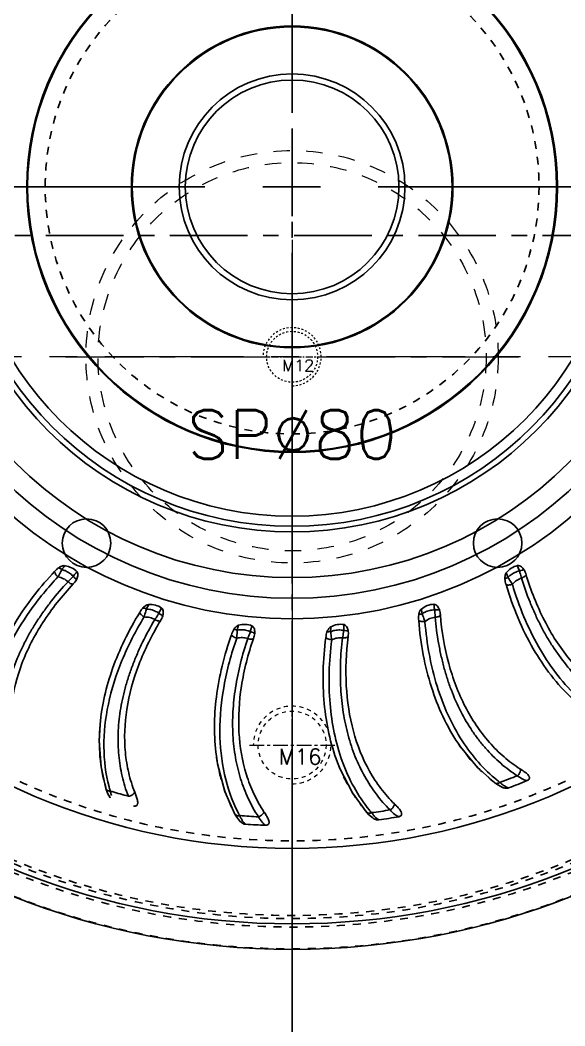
# Model space of a CAD drawing. Header units: millimetres. Extents: x 723 to 11228, y -2384 to 1578.
# Drawn here: x 1157.7 to 1270, y -904.6 to -697.4 of the extents above; entities that cross this region are included whole.
import ezdxf
from ezdxf.enums import TextEntityAlignment as Align

# ---------------------------------------------------------------- set-up
doc = ezdxf.new("R2010")
doc.units = ezdxf.units.MM
doc.header["$LTSCALE"] = 16.335
doc.linetypes.add('CENTER', pattern=[0.6, 0.375, -0.075, 0.075, -0.075])
doc.linetypes.add('HIDDEN', pattern=[0.2, 0.1, -0.1])
doc.layers.get('0').update_dxf_attribs({"linetype": 'CONTINUOUS'})
doc.layers.add('DEFAULT_2', color=8, linetype='HIDDEN')
for name, color, linetype, lineweight in [('moldbase', 7, 'CONTINUOUS', 20), ('screw', 33, 'CONTINUOUS', 13), ('sp', 193, 'CONTINUOUS', 9)]:
    doc.layers.add(name, color=color, linetype=linetype, lineweight=lineweight)
doc.styles.add('TXT', font='txt.shx', dxfattribs={"bigfont": 'gbcbig.shx'})

# ---------------------------------------------------------------- blocks, each defined once
blk = doc.blocks.new('screw_m12_g')
at = {"layer": 'screw', "color": 1, "linetype": 'CENTER', "ltscale": 0.24}
for p, q in [((0, -6.6), (0, 6.6)), ((-6.6, 0), (6.6, 0))]:
    blk.add_line(p, q, dxfattribs=at)
at = {"layer": 'screw', "color": 33, "linetype": 'HIDDEN', "ltscale": 0.24}
blk.add_circle((0, 0), 5.25, dxfattribs=at)
at = {"layer": 'screw', "color": 92, "linetype": 'HIDDEN', "ltscale": 0.24}
blk.add_arc((0, 0), 6, 270, 180, dxfattribs=at)
at = {"layer": 'screw', "color": 6, "style": 'TXT'}
blk.add_text('M12', height=2.4, dxfattribs=at).set_placement((-2.04, -3))
blk = doc.blocks.new('sp_80_th', base_point=(1213.77, -1041.74))
at = {"layer": 'sp', "color": 1, "linetype": 'CENTER', "ltscale": 2.643404}
for p, q in [((1213.77, -1088.49), (1213.77, -994.99)), ((1167.02, -1041.74), (1260.52, -1041.74))]:
    blk.add_line(p, q, dxfattribs=at)
at = {"layer": 'sp', "color": 193, "linetype": 'HIDDEN', "ltscale": 2.073258}
for radius in [42.5, 40]:
    blk.add_circle((1213.77, -1041.74), radius, dxfattribs=at)
at = {"layer": 'sp', "color": 6, "style": 'TXT'}
blk.add_text('SP%%c80', height=10, dxfattribs=at).set_placement((1213.77, -1057.74), align=Align.MIDDLE)
blk = doc.blocks.new('screw_m16_g')
at = {"layer": 'screw', "color": 1, "linetype": 'CENTER', "ltscale": 0.497582}
for p, q in [((0, -8.8), (0, 8.8)), ((-8.8, 0), (8.8, 0))]:
    blk.add_line(p, q, dxfattribs=at)
at = {"layer": 'screw', "color": 33, "linetype": 'HIDDEN', "ltscale": 0.497582}
blk.add_circle((0, 0), 7, dxfattribs=at)
at = {"layer": 'screw', "color": 92, "linetype": 'HIDDEN', "ltscale": 0.497582}
blk.add_arc((0, 0), 8, 270, 180, dxfattribs=at)
at = {"layer": 'screw', "color": 6, "style": 'TXT'}
blk.add_text('M16', height=3.2, dxfattribs=at).set_placement((-2.72, -4))

msp = doc.modelspace()

# ---------------------------------------------------------------- linework, layer by layer
at = {"color": 1, "linetype": 'CENTER', "ltscale": 2.612305}
for p, q in [((1213.765, -991.744), (1213.765, -491.744)), ((983.765, -741.744), (1443.765, -741.744))]:
    msp.add_line(p, q, dxfattribs=at)
at = {"color": 1, "linetype": 'CENTER', "ltscale": 9.722671}
for p, q in [((1213.765, -904.555), (1213.765, -558.934)), ((1040.955, -731.744), (1386.575, -731.744))]:
    msp.add_line(p, q, dxfattribs=at)
at = {"color": 7, "linetype": 'Continuous'}
for p, q in [((1175.371, -855.708), (1175.71, -856.655)), ((1255.548, -854.537), (1256.151, -854.964)), ((1255.549, -854.539), (1255.548, -854.538)), ((1256.151, -854.964), (1257.081, -855.455)), ((1257.081, -855.455), (1257.286, -855.53)), ((1175.71, -856.655), (1176.274, -857.64)), ((1201.982, -860.96), (1202.355, -861.589)), ((1201.983, -860.961), (1201.982, -860.96)), ((1229.102, -860.564), (1229.599, -861.103)), ((1229.103, -860.565), (1229.102, -860.564)), ((1229.599, -861.103), (1230.406, -861.777)), ((1230.406, -861.777), (1230.638, -861.92))]:
    msp.add_line(p, q, dxfattribs=at)
for points in [[(1174.174, -842.494), (1174.014, -845.893), (1174.387, -851.212), (1175.372, -855.71)], [(1247.97, -846.375), (1248.496, -847.136), (1252.002, -851.369), (1255.549, -854.539)], [(1198.154, -848.989), (1198.416, -850.63), (1199.915, -856.301), (1201.983, -860.961)], [(1223.124, -850.336), (1223.625, -851.58), (1226.216, -856.604), (1229.103, -860.565)], [(1202.355, -861.589), (1203.004, -862.416), (1203.238, -862.637)]]:
    msp.add_lwpolyline(points, dxfattribs=at)
for radius in [136.298, 71.088, 69.932, 67.835, 54.701, 54.521, 33.144, 32.964, 23.266, 22.024]:
    msp.add_circle((1213.765, -731.744), radius, dxfattribs=at)
at = {"color": 3}
for radius in [89, 80.5]:
    msp.add_circle((1213.765, -731.744), radius, dxfattribs=at)
at = {"color": 6}
msp.add_circle((1213.765, -731.744), 84.75, dxfattribs=at)
for centre in [(1171.39, -805.14), (1256.14, -805.14)]:
    msp.add_circle(centre, 5)
at = {"color": 7, "linetype": 'Continuous'}
for centre, radius, start, end in [((1213.765, -731.744), 157.1, 100.49785, 79.50215), ((1213.765, -731.744), 151.848, 100.82307, 79.17693), ((1259.992, -886.12), 120.339, 140.63431, 141.13086), ((1370.556, -768.791), 120.381, 200.66956, 201.13081), ((1291.083, -873.116), 120.347, 152.641, 153.13085), ((1359.417, -800.603), 120.373, 188.66278, 189.13082), ((1318.792, -853.932), 120.356, 164.64818, 165.13084), ((1341.907, -829.403), 120.364, 176.65555, 177.13083), ((1223.172, -759.078), 101.036, 289.30974, 291.50732), ((1206.132, -847.509), 31.108, 194.60716, 195.01017), ((1205.916, -847.568), 30.885, 195.00916, 196.28699), ((1275.474, -829.997), 30.885, 231.00914, 232.28699), ((1222.702, -757.746), 104.131, 290.03823, 292.32388), ((1205.274, -759.499), 100.985, 253.30952, 253.53607), ((1205.289, -759.447), 101.039, 253.53622, 255.50731), ((1230.166, -846.646), 30.885, 207.00912, 208.28699), ((1211.232, -760.585), 101.036, 265.30974, 267.50732), ((1253.695, -840.703), 30.885, 219.00913, 220.28699), ((1217.281, -760.459), 101.036, 277.30974, 279.50732), ((1217.096, -759.044), 104.151, 278.04367, 280.3303), ((1211.346, -759.148), 104.171, 266.04862, 268.33562)]:
    msp.add_arc(centre, radius, start, end, dxfattribs=at)
for points, knots in [([(1164.811, -810.982), (1164.942, -810.843), (1165.208, -810.568), (1165.497, -810.315), (1165.655, -810.207)], [0, 0, 0, 0, 0.498697, 1, 1, 1, 1]), ([(1165.655, -810.207), (1165.844, -810.077), (1166.25, -809.854), (1166.726, -809.758), (1166.956, -809.793)], [0, 0, 0, 0, 0.4959807, 1, 1, 1, 1]), ([(1166.298, -810.602), (1166.183, -810.517), (1165.974, -810.375), (1165.755, -810.248), (1165.655, -810.207)], [0, 0, 0, 0, 0.5710159, 1, 1, 1, 1]), ([(1166.956, -809.793), (1167.418, -809.864), (1168.332, -810.128), (1169.108, -810.694), (1169.426, -811.038)], [0, 0, 0, 0, 0.499809, 1, 1, 1, 1]), ([(1257.926, -811.284), (1258.219, -810.92), (1258.904, -810.26), (1259.782, -809.872), (1260.239, -809.769)], [0, 0, 0, 0, 0.4998109, 1, 1, 1, 1]), ([(1260.237, -809.767), (1260.268, -809.86), (1260.346, -810.091), (1260.466, -810.464), (1260.579, -810.735), (1260.64, -810.869)], [0, 0, 0, 0, 0.2498646, 0.6247138, 1, 1, 1, 1]), ([(1260.239, -809.769), (1260.379, -809.738), (1260.681, -809.78), (1261.043, -810.013), (1261.342, -810.313), (1261.507, -810.54), (1261.582, -810.657)], [0, 0, 0, 0, 0.2548848, 0.5052512, 0.7531824, 1, 1, 1, 1]), ([(1164.811, -810.982), (1163.351, -812.52), (1158.127, -818.552), (1154.026, -825.658), (1152.211, -831.234)], [0, 0, 0, 0, 0.2656422, 1, 1, 1, 1]), ([(1153.193, -831.592), (1153.787, -829.871), (1155.61, -825.529), (1159.623, -818.876), (1163.414, -814.307), (1165.502, -812.099)], [0, 0, 0, 0, 0.2353688, 0.6070822, 1, 1, 1, 1]), ([(1165.503, -812.099), (1165.4, -812.007), (1165.211, -811.813), (1164.978, -811.512), (1164.837, -811.235), (1164.798, -811.052), (1164.811, -810.982)], [0, 0, 0, 0, 0.3062558, 0.6033104, 0.8405977, 1, 1, 1, 1]), ([(1166.298, -810.602), (1166.231, -810.727), (1165.964, -811.225), (1165.702, -811.726), (1165.503, -812.099)], [0, 0, 0, 0, 0.2514606, 1, 1, 1, 1]), ([(1165.503, -812.099), (1165.889, -812.189), (1166.64, -812.401), (1167.287, -812.844), (1167.569, -813.09)], [0, 0, 0, 0, 0.5152924, 1, 1, 1, 1]), ([(1166.298, -810.602), (1166.52, -810.657), (1167.066, -810.834), (1167.874, -811.279), (1168.398, -811.736), (1168.625, -811.995)], [0, 0, 0, 0, 0.2488904, 0.6245378, 1, 1, 1, 1]), ([(1168.625, -811.995), (1168.537, -812.087), (1168.312, -812.316), (1167.959, -812.68), (1167.694, -812.952), (1167.569, -813.09)], [0, 0, 0, 0, 0.2524693, 0.6324407, 1, 1, 1, 1]), ([(1169.426, -811.038), (1169.357, -811.115), (1169.185, -811.31), (1168.904, -811.618), (1168.715, -811.867), (1168.625, -811.995)], [0, 0, 0, 0, 0.2498599, 0.6246983, 1, 1, 1, 1]), ([(1169.289, -812.719), (1169.267, -812.672), (1169.193, -812.566), (1168.979, -812.316), (1168.776, -812.126), (1168.625, -811.995)], [0, 0, 0, 0, 0.1575993, 0.3910144, 1, 1, 1, 1]), ([(1169.426, -811.038), (1169.528, -811.149), (1169.643, -811.449), (1169.611, -811.898), (1169.486, -812.325), (1169.359, -812.59), (1169.289, -812.719)], [0, 0, 0, 0, 0.2546471, 0.504972, 0.7530011, 1, 1, 1, 1]), ([(1257.63, -812.533), (1257.619, -812.318), (1257.637, -811.883), (1257.789, -811.455), (1257.926, -811.284)], [0, 0, 0, 0, 0.4954864, 1, 1, 1, 1]), ([(1258.271, -812.187), (1258.145, -812.242), (1257.926, -812.348), (1257.713, -812.468), (1257.628, -812.531)], [0, 0, 0, 0, 0.5647943, 1, 1, 1, 1]), ([(1258.271, -812.187), (1258.429, -812.023), (1258.856, -811.639), (1259.645, -811.162), (1260.303, -810.936), (1260.64, -810.869)], [0, 0, 0, 0, 0.2488904, 0.6245378, 1, 1, 1, 1]), ([(1258.271, -812.187), (1258.346, -812.308), (1258.643, -812.789), (1258.946, -813.266), (1259.169, -813.625)], [0, 0, 0, 0, 0.2514606, 1, 1, 1, 1]), ([(1259.169, -813.625), (1259.441, -813.335), (1259.999, -812.791), (1260.707, -812.452), (1261.06, -812.331)], [0, 0, 0, 0, 0.5152924, 1, 1, 1, 1]), ([(1261.58, -810.655), (1261.527, -810.653), (1261.398, -810.666), (1261.082, -810.727), (1260.823, -810.806), (1260.64, -810.869)], [0, 0, 0, 0, 0.1643082, 0.3992676, 1, 1, 1, 1]), ([(1260.64, -810.869), (1260.676, -810.992), (1260.762, -811.301), (1260.9, -811.789), (1261.004, -812.153), (1261.06, -812.331)], [0, 0, 0, 0, 0.2524693, 0.6324407, 1, 1, 1, 1]), ([(1261.996, -811.644), (1261.998, -811.703), (1261.921, -811.846), (1261.718, -812.024), (1261.417, -812.194), (1261.184, -812.289), (1261.06, -812.331)], [0, 0, 0, 0, 0.1470378, 0.3737448, 0.6741616, 1, 1, 1, 1]), ([(1261.06, -812.331), (1261.535, -814.033), (1262.44, -816.513), (1263.823, -819.71), (1264.93, -822.013), (1266.124, -824.225), (1267.826, -827.014), (1270.165, -830.243), (1272.803, -833.142), (1275.061, -835.196), (1277.383, -837.037), (1280.447, -839.01), (1283.067, -840.282), (1284.423, -840.748)], [0, 0, 0, 0, 0.1391804, 0.2073565, 0.2744418, 0.3404175, 0.4052995, 0.5317363, 0.6538274, 0.7133763, 0.7720291, 0.887033, 1, 1, 1, 1]), ([(1261.582, -810.657), (1261.678, -810.808), (1261.833, -811.135), (1261.946, -811.475), (1261.998, -811.647)], [0, 0, 0, 0, 0.4998079, 1, 1, 1, 1]), ([(1261.998, -811.647), (1262.977, -814.884), (1265.391, -821.02), (1270.529, -829.102), (1275.982, -834.458), (1280.852, -837.604), (1283.423, -838.792), (1284.731, -839.284)], [0, 0, 0, 0, 0.2741526, 0.531212, 0.7713286, 0.8866793, 1, 1, 1, 1]), ([(1167.569, -813.09), (1166.333, -814.352), (1164.637, -816.376), (1162.56, -819.172), (1161.119, -821.282), (1159.8, -823.422), (1158.235, -826.291), (1156.609, -829.93), (1155.417, -833.665), (1154.768, -836.647), (1154.335, -839.578), (1154.157, -843.219), (1154.366, -846.123), (1154.641, -847.531)], [0, 0, 0, 0, 0.1391804, 0.2073565, 0.2744418, 0.3404175, 0.4052995, 0.5317363, 0.6538274, 0.7133763, 0.7720291, 0.887033, 1, 1, 1, 1]), ([(1168.644, -813.549), (1166.333, -816.012), (1162.231, -821.164), (1157.808, -829.645), (1155.901, -837.036), (1155.614, -842.82), (1155.873, -845.637), (1156.102, -847.014)], [0, 0, 0, 0, 0.2741807, 0.531221, 0.771314, 0.8866662, 1, 1, 1, 1]), ([(1168.644, -813.549), (1168.597, -813.583), (1168.434, -813.597), (1168.175, -813.512), (1167.873, -813.335), (1167.669, -813.178), (1167.569, -813.09)], [0, 0, 0, 0, 0.1437339, 0.3684968, 0.6708449, 1, 1, 1, 1]), ([(1257.871, -813.679), (1257.815, -813.492), (1257.71, -813.116), (1257.64, -812.728), (1257.63, -812.533)], [0, 0, 0, 0, 0.4985775, 1, 1, 1, 1]), ([(1259.169, -813.625), (1259.041, -813.667), (1258.784, -813.733), (1258.414, -813.785), (1258.105, -813.771), (1257.927, -813.72), (1257.869, -813.676)], [0, 0, 0, 0, 0.3033302, 0.5982309, 0.8367467, 1, 1, 1, 1]), ([(1271.54, -837.198), (1268.359, -834.227), (1264.231, -828.786), (1260.18, -820.567), (1258.568, -816.029), (1257.871, -813.679)], [0, 0, 0, 0, 0.4755231, 0.7321715, 1, 1, 1, 1]), ([(1272.276, -836.55), (1269.239, -833.606), (1265.299, -828.284), (1261.405, -820.295), (1259.846, -815.9), (1259.169, -813.625)], [0, 0, 0, 0, 0.4763691, 0.7327996, 1, 1, 1, 1]), ([(1182.352, -819.409), (1182.453, -819.246), (1182.656, -818.92), (1182.889, -818.612), (1183.022, -818.473)], [0, 0, 0, 0, 0.4986753, 1, 1, 1, 1]), ([(1183.022, -818.473), (1183.179, -818.31), (1183.526, -818.012), (1183.968, -817.823), (1184.197, -817.81)], [0, 0, 0, 0, 0.4959829, 1, 1, 1, 1]), ([(1183.729, -818.725), (1183.599, -818.666), (1183.367, -818.572), (1183.128, -818.493), (1183.022, -818.473)], [0, 0, 0, 0, 0.5698253, 1, 1, 1, 1]), ([(1184.197, -817.81), (1184.664, -817.783), (1185.613, -817.851), (1186.49, -818.244), (1186.872, -818.514)], [0, 0, 0, 0, 0.4998097, 1, 1, 1, 1]), ([(1186.872, -818.514), (1186.821, -818.603), (1186.695, -818.827), (1186.487, -819.182), (1186.355, -819.462), (1186.294, -819.604)], [0, 0, 0, 0, 0.2498609, 0.6247009, 1, 1, 1, 1]), ([(1186.872, -818.514), (1186.994, -818.601), (1187.168, -818.867), (1187.231, -819.309), (1187.199, -819.748), (1187.133, -820.032), (1187.091, -820.171)], [0, 0, 0, 0, 0.2546773, 0.5050101, 0.7530279, 1, 1, 1, 1]), ([(1240.42, -818.736), (1240.781, -818.44), (1241.589, -817.938), (1242.529, -817.741), (1242.997, -817.735)], [0, 0, 0, 0, 0.4998093, 1, 1, 1, 1]), ([(1242.996, -817.732), (1243.006, -817.831), (1243.035, -818.076), (1243.075, -818.471), (1243.13, -818.763), (1243.162, -818.908)], [0, 0, 0, 0, 0.2498636, 0.6247114, 1, 1, 1, 1]), ([(1242.997, -817.735), (1243.142, -817.733), (1243.431, -817.84), (1243.738, -818.147), (1243.969, -818.507), (1244.082, -818.766), (1244.131, -818.898)], [0, 0, 0, 0, 0.2548593, 0.5052174, 0.7531582, 1, 1, 1, 1]), ([(1182.352, -819.409), (1181.212, -821.271), (1179.143, -825.037), (1175.942, -832.617), (1174.525, -838.574), (1174.174, -842.494)], [0, 0, 0, 0, 0.2655344, 0.5213898, 1, 1, 1, 1]), ([(1176.029, -855.354), (1175.332, -852.679), (1174.634, -846.947), (1175.63, -838.082), (1178.513, -829.031), (1181.512, -823.219), (1183.261, -820.355)], [0, 0, 0, 0, 0.2263479, 0.4670774, 0.7251994, 1, 1, 1, 1]), ([(1183.262, -820.355), (1183.143, -820.287), (1182.918, -820.137), (1182.628, -819.892), (1182.433, -819.651), (1182.355, -819.481), (1182.352, -819.409)], [0, 0, 0, 0, 0.3057006, 0.6023486, 0.8398748, 1, 1, 1, 1]), ([(1183.729, -818.725), (1183.689, -818.862), (1183.531, -819.404), (1183.379, -819.949), (1183.262, -820.355)], [0, 0, 0, 0, 0.2514606, 1, 1, 1, 1]), ([(1183.262, -820.355), (1183.659, -820.363), (1184.437, -820.414), (1185.162, -820.713), (1185.489, -820.894)], [0, 0, 0, 0, 0.5152924, 1, 1, 1, 1]), ([(1183.729, -818.725), (1183.957, -818.733), (1184.528, -818.793), (1185.411, -819.06), (1186.018, -819.398), (1186.294, -819.604)], [0, 0, 0, 0, 0.2488904, 0.6245378, 1, 1, 1, 1]), ([(1186.294, -819.604), (1186.227, -819.713), (1186.055, -819.984), (1185.785, -820.413), (1185.583, -820.734), (1185.489, -820.894)], [0, 0, 0, 0, 0.2524693, 0.6324407, 1, 1, 1, 1]), ([(1187.092, -820.171), (1187.06, -820.13), (1186.965, -820.042), (1186.705, -819.843), (1186.468, -819.701), (1186.294, -819.604)], [0, 0, 0, 0, 0.1589074, 0.3926295, 1, 1, 1, 1]), ([(1239.867, -821.078), (1239.852, -820.885), (1239.827, -820.496), (1239.837, -820.105), (1239.867, -819.912)], [0, 0, 0, 0, 0.4986014, 1, 1, 1, 1]), ([(1240.571, -819.705), (1240.435, -819.733), (1240.197, -819.791), (1239.963, -819.865), (1239.866, -819.909)], [0, 0, 0, 0, 0.5659801, 1, 1, 1, 1]), ([(1239.867, -819.912), (1239.9, -819.697), (1240.008, -819.27), (1240.248, -818.876), (1240.42, -818.736)], [0, 0, 0, 0, 0.4954713, 1, 1, 1, 1]), ([(1240.571, -819.705), (1240.76, -819.578), (1241.257, -819.29), (1242.128, -818.987), (1242.819, -818.904), (1243.162, -818.908)], [0, 0, 0, 0, 0.2488904, 0.6245378, 1, 1, 1, 1]), ([(1240.571, -819.705), (1240.619, -819.839), (1240.81, -820.371), (1241.007, -820.901), (1241.151, -821.298)], [0, 0, 0, 0, 0.2514606, 1, 1, 1, 1]), ([(1241.151, -821.298), (1241.477, -821.071), (1242.136, -820.655), (1242.898, -820.471), (1243.269, -820.426)], [0, 0, 0, 0, 0.5152924, 1, 1, 1, 1]), ([(1244.13, -818.895), (1244.079, -818.881), (1243.95, -818.867), (1243.627, -818.861), (1243.356, -818.885), (1243.162, -818.908)], [0, 0, 0, 0, 0.1630534, 0.3977297, 1, 1, 1, 1]), ([(1243.162, -818.908), (1243.172, -819.036), (1243.192, -819.356), (1243.226, -819.862), (1243.251, -820.24), (1243.269, -820.426)], [0, 0, 0, 0, 0.2524693, 0.6324407, 1, 1, 1, 1]), ([(1244.329, -819.945), (1244.319, -820.003), (1244.215, -820.129), (1243.979, -820.262), (1243.649, -820.365), (1243.4, -820.41), (1243.269, -820.426)], [0, 0, 0, 0, 0.1463944, 0.3727441, 0.6735318, 1, 1, 1, 1]), ([(1243.269, -820.426), (1243.38, -822.189), (1243.75, -824.803), (1244.438, -828.218), (1245.042, -830.701), (1245.75, -833.113), (1246.834, -836.195), (1248.451, -839.839), (1250.429, -843.223), (1252.211, -845.702), (1254.099, -847.985), (1256.686, -850.552), (1258.984, -852.341), (1260.213, -853.079)], [0, 0, 0, 0, 0.1391804, 0.2073565, 0.2744418, 0.3404175, 0.4052995, 0.5317363, 0.6538274, 0.7133763, 0.7720291, 0.887033, 1, 1, 1, 1]), ([(1244.131, -818.898), (1244.193, -819.065), (1244.275, -819.416), (1244.315, -819.771), (1244.33, -819.949)], [0, 0, 0, 0, 0.4998109, 1, 1, 1, 1]), ([(1244.33, -819.949), (1244.614, -823.317), (1245.699, -829.819), (1249.045, -838.791), (1253.264, -845.162), (1257.373, -849.25), (1259.641, -850.946), (1260.818, -851.699)], [0, 0, 0, 0, 0.2741531, 0.5312086, 0.7713227, 0.886675, 1, 1, 1, 1]), ([(1185.489, -820.894), (1184.542, -822.386), (1183.304, -824.718), (1181.854, -827.885), (1180.883, -830.249), (1180.038, -832.616), (1179.104, -835.747), (1178.27, -839.646), (1177.881, -843.547), (1177.866, -846.599), (1178.051, -849.556), (1178.634, -853.153), (1179.443, -855.951), (1180.004, -857.271)], [0, 0, 0, 0, 0.1391804, 0.2073565, 0.2744418, 0.3404175, 0.4052995, 0.5317363, 0.6538274, 0.7133763, 0.7720291, 0.887033, 1, 1, 1, 1]), ([(1186.634, -821.122), (1184.885, -824.012), (1181.944, -829.907), (1179.379, -839.125), (1179.049, -846.752), (1179.971, -852.471), (1180.809, -855.174), (1181.32, -856.473)], [0, 0, 0, 0, 0.2741774, 0.5312208, 0.7713157, 0.8866676, 1, 1, 1, 1]), ([(1186.634, -821.122), (1186.595, -821.165), (1186.437, -821.211), (1186.167, -821.181), (1185.835, -821.071), (1185.605, -820.96), (1185.489, -820.894)], [0, 0, 0, 0, 0.1443515, 0.3695001, 0.6714816, 1, 1, 1, 1]), ([(1201.729, -822.947), (1201.848, -822.758), (1202.124, -822.4), (1202.512, -822.128), (1202.731, -822.069)], [0, 0, 0, 0, 0.495986, 1, 1, 1, 1]), ([(1202.731, -822.069), (1203.182, -821.946), (1204.124, -821.815), (1205.063, -822.017), (1205.493, -822.202)], [0, 0, 0, 0, 0.4998098, 1, 1, 1, 1]), ([(1205.493, -822.202), (1205.462, -822.298), (1205.387, -822.54), (1205.259, -822.926), (1205.189, -823.223), (1205.159, -823.373)], [0, 0, 0, 0, 0.2498614, 0.6247062, 1, 1, 1, 1]), ([(1205.493, -822.202), (1205.629, -822.261), (1205.853, -822.482), (1206.008, -822.897), (1206.069, -823.328), (1206.065, -823.617), (1206.054, -823.76)], [0, 0, 0, 0, 0.2547923, 0.5051364, 0.7531016, 1, 1, 1, 1]), ([(1220.958, -823.436), (1221.035, -823.229), (1221.23, -822.828), (1221.549, -822.487), (1221.749, -822.384)], [0, 0, 0, 0, 0.4954557, 1, 1, 1, 1]), ([(1221.749, -822.384), (1222.165, -822.17), (1223.059, -821.847), (1224.02, -821.849), (1224.478, -821.941)], [0, 0, 0, 0, 0.4998086, 1, 1, 1, 1]), ([(1224.478, -821.938), (1224.467, -822.038), (1224.444, -822.287), (1224.4, -822.686), (1224.393, -822.987), (1224.395, -823.138)], [0, 0, 0, 0, 0.2498625, 0.6247088, 1, 1, 1, 1]), ([(1224.478, -821.941), (1224.622, -821.969), (1224.885, -822.137), (1225.122, -822.505), (1225.272, -822.91), (1225.329, -823.19), (1225.349, -823.331)], [0, 0, 0, 0, 0.2548305, 0.5051797, 0.7531313, 1, 1, 1, 1]), ([(1241.151, -821.298), (1241.016, -821.313), (1240.75, -821.324), (1240.375, -821.297), (1240.076, -821.219), (1239.913, -821.13), (1239.866, -821.075)], [0, 0, 0, 0, 0.3038924, 0.599209, 0.8374945, 1, 1, 1, 1]), ([(1247.971, -846.374), (1245.593, -842.846), (1242.825, -836.787), (1240.666, -828.111), (1240.055, -823.459), (1239.867, -821.078)], [0, 0, 0, 0, 0.4762585, 0.7327208, 1, 1, 1, 1]), ([(1248.843, -845.899), (1246.597, -842.43), (1243.98, -836.527), (1241.924, -828.105), (1241.335, -823.601), (1241.151, -821.298)], [0, 0, 0, 0, 0.4771076, 0.7333463, 1, 1, 1, 1]), ([(1201.264, -824.006), (1200.513, -826.127), (1199.241, -830.368), (1197.682, -838.687), (1197.6, -844.986), (1198.155, -848.989)], [0, 0, 0, 0, 0.2661057, 0.5221615, 1, 1, 1, 1]), ([(1202.65, -860.672), (1201.388, -858.195), (1199.471, -852.713), (1198.565, -843.786), (1199.493, -834.273), (1201.226, -827.924), (1202.349, -824.738)], [0, 0, 0, 0, 0.2262542, 0.4668929, 0.7250376, 1, 1, 1, 1]), ([(1201.264, -824.006), (1201.328, -823.824), (1201.461, -823.462), (1201.626, -823.111), (1201.729, -822.947)], [0, 0, 0, 0, 0.4986515, 1, 1, 1, 1]), ([(1202.349, -824.739), (1202.219, -824.697), (1201.969, -824.597), (1201.636, -824.419), (1201.394, -824.224), (1201.283, -824.075), (1201.264, -824.005)], [0, 0, 0, 0, 0.305104, 0.6013138, 0.8390938, 1, 1, 1, 1]), ([(1202.467, -823.047), (1202.329, -823.017), (1202.085, -822.972), (1201.836, -822.945), (1201.729, -822.947)], [0, 0, 0, 0, 0.5685511, 1, 1, 1, 1]), ([(1202.467, -823.047), (1202.457, -823.189), (1202.415, -823.753), (1202.379, -824.317), (1202.349, -824.739)], [0, 0, 0, 0, 0.2514606, 1, 1, 1, 1]), ([(1202.349, -824.738), (1202.739, -824.664), (1203.511, -824.551), (1204.282, -824.693), (1204.639, -824.803)], [0, 0, 0, 0, 0.5152924, 1, 1, 1, 1]), ([(1202.467, -823.047), (1202.692, -823.007), (1203.263, -822.947), (1204.182, -823.025), (1204.847, -823.229), (1205.159, -823.373)], [0, 0, 0, 0, 0.2488904, 0.6245378, 1, 1, 1, 1]), ([(1205.159, -823.373), (1205.116, -823.494), (1205.004, -823.794), (1204.829, -824.27), (1204.698, -824.626), (1204.639, -824.803)], [0, 0, 0, 0, 0.2524693, 0.6324407, 1, 1, 1, 1]), ([(1206.055, -823.76), (1206.014, -823.726), (1205.903, -823.66), (1205.608, -823.521), (1205.348, -823.431), (1205.159, -823.373)], [0, 0, 0, 0, 0.1602933, 0.3943376, 1, 1, 1, 1]), ([(1220.719, -824.572), (1220.417, -826.872), (1220.051, -831.418), (1220.306, -840.118), (1221.644, -846.46), (1223.126, -850.336)], [0, 0, 0, 0, 0.2666954, 0.5229577, 1, 1, 1, 1]), ([(1220.719, -824.572), (1220.745, -824.381), (1220.8, -823.997), (1220.89, -823.618), (1220.958, -823.436)], [0, 0, 0, 0, 0.4986263, 1, 1, 1, 1]), ([(1221.931, -825.058), (1221.796, -825.044), (1221.531, -824.999), (1221.17, -824.894), (1220.893, -824.755), (1220.752, -824.633), (1220.719, -824.569)], [0, 0, 0, 0, 0.3044923, 0.6002518, 0.8382886, 1, 1, 1, 1]), ([(1221.695, -823.379), (1221.555, -823.377), (1221.308, -823.385), (1221.061, -823.409), (1220.957, -823.433)], [0, 0, 0, 0, 0.5672506, 1, 1, 1, 1]), ([(1221.695, -823.379), (1221.906, -823.293), (1222.452, -823.115), (1223.367, -823), (1224.06, -823.062), (1224.395, -823.138)], [0, 0, 0, 0, 0.2488904, 0.6245378, 1, 1, 1, 1]), ([(1221.695, -823.379), (1221.714, -823.519), (1221.79, -824.079), (1221.873, -824.639), (1221.931, -825.058)], [0, 0, 0, 0, 0.2514606, 1, 1, 1, 1]), ([(1221.931, -825.058), (1222.297, -824.903), (1223.028, -824.633), (1223.812, -824.611), (1224.184, -824.644)], [0, 0, 0, 0, 0.5152924, 1, 1, 1, 1]), ([(1224.184, -824.644), (1223.926, -826.392), (1223.744, -829.026), (1223.707, -832.509), (1223.782, -835.063), (1223.973, -837.57), (1224.393, -840.81), (1225.217, -844.71), (1226.448, -848.433), (1227.675, -851.227), (1229.047, -853.853), (1231.044, -856.902), (1232.92, -859.129), (1233.969, -860.107)], [0, 0, 0, 0, 0.1391804, 0.2073565, 0.2744418, 0.3404175, 0.4052995, 0.5317363, 0.6538274, 0.7133763, 0.7720291, 0.887033, 1, 1, 1, 1]), ([(1224.395, -823.138), (1224.378, -823.265), (1224.331, -823.582), (1224.259, -824.084), (1224.205, -824.459), (1224.184, -824.644)], [0, 0, 0, 0, 0.2524693, 0.6324407, 1, 1, 1, 1]), ([(1225.322, -824.392), (1225.301, -824.447), (1225.174, -824.55), (1224.916, -824.631), (1224.57, -824.664), (1224.316, -824.657), (1224.184, -824.644)], [0, 0, 0, 0, 0.1457113, 0.3716712, 0.6728552, 1, 1, 1, 1]), ([(1225.348, -823.328), (1225.302, -823.304), (1225.179, -823.263), (1224.862, -823.189), (1224.591, -823.155), (1224.395, -823.138)], [0, 0, 0, 0, 0.1616957, 0.3960627, 1, 1, 1, 1]), ([(1225.322, -824.396), (1224.9, -827.749), (1224.61, -834.333), (1226.016, -843.802), (1228.819, -850.908), (1231.988, -855.76), (1233.853, -857.889), (1234.849, -858.87)], [0, 0, 0, 0, 0.2741619, 0.5312136, 0.771317, 0.8866698, 1, 1, 1, 1]), ([(1204.639, -824.803), (1204.024, -826.459), (1203.298, -828.997), (1202.537, -832.396), (1202.079, -834.911), (1201.745, -837.402), (1201.482, -840.659), (1201.477, -844.645), (1201.907, -848.542), (1202.527, -851.531), (1203.323, -854.384), (1204.642, -857.782), (1206.014, -860.35), (1206.837, -861.525)], [0, 0, 0, 0, 0.1391804, 0.2073565, 0.2744418, 0.3404175, 0.4052995, 0.5317363, 0.6538274, 0.7133763, 0.7720291, 0.887033, 1, 1, 1, 1]), ([(1205.805, -824.79), (1204.695, -827.982), (1203.043, -834.361), (1202.451, -843.913), (1203.714, -851.445), (1205.805, -856.848), (1207.186, -859.319), (1207.956, -860.484)], [0, 0, 0, 0, 0.2741743, 0.5312233, 0.7713196, 0.8866702, 1, 1, 1, 1]), ([(1205.806, -824.79), (1205.775, -824.84), (1205.63, -824.916), (1205.36, -824.942), (1205.014, -824.903), (1204.766, -824.843), (1204.639, -824.803)], [0, 0, 0, 0, 0.1450201, 0.3705737, 0.6721616, 1, 1, 1, 1]), ([(1224.094, -850.058), (1222.723, -846.27), (1221.496, -840.112), (1221.284, -831.679), (1221.641, -827.282), (1221.93, -825.058)], [0, 0, 0, 0, 0.4778997, 0.7339307, 1, 1, 1, 1]), ([(1174.174, -842.494), (1173.975, -844.715), (1173.944, -849.11), (1174.745, -853.439), (1175.351, -855.49)], [0, 0, 0, 0, 0.5105595, 1, 1, 1, 1]), ([(1256.041, -854.003), (1254.658, -852.882), (1252.034, -850.355), (1249.845, -847.447), (1248.843, -845.899)], [0, 0, 0, 0, 0.4912259, 1, 1, 1, 1]), ([(1229.696, -860.143), (1228.505, -858.672), (1226.347, -855.445), (1224.763, -851.907), (1224.094, -850.058)], [0, 0, 0, 0, 0.4905109, 1, 1, 1, 1]), ([(1260.213, -853.078), (1260.318, -852.993), (1260.665, -852.618), (1260.873, -852.073), (1260.818, -851.699)], [0, 0, 0, 0, 0.2636139, 1, 1, 1, 1]), ([(1260.818, -851.699), (1261.063, -851.855), (1261.427, -852.09), (1261.892, -852.422), (1262.212, -852.684), (1262.446, -852.928), (1262.591, -853.147), (1262.669, -853.324), (1262.702, -853.522), (1262.657, -853.741), (1262.501, -853.944), (1262.343, -854.034), (1262.254, -854.071)], [0, 0, 0, 0, 0.2538577, 0.3779702, 0.4988678, 0.6152481, 0.6716425, 0.7272196, 0.7834641, 0.8443568, 0.916494, 1, 1, 1, 1]), ([(1260.213, -853.079), (1260.568, -853.343), (1261.086, -853.692), (1261.792, -853.987), (1262.109, -854.061), (1262.254, -854.071)], [0, 0, 0, 0, 0.5791442, 0.809494, 1, 1, 1, 1]), ([(1176.271, -856.229), (1176.17, -856.228), (1175.97, -856.204), (1175.696, -856.107), (1175.48, -855.94), (1175.398, -855.787), (1175.374, -855.71)], [0, 0, 0, 0, 0.2759725, 0.5420517, 0.781557, 1, 1, 1, 1]), ([(1256.582, -854.43), (1256.499, -854.489), (1256.323, -854.587), (1256.044, -854.67), (1255.771, -854.66), (1255.614, -854.585), (1255.55, -854.537)], [0, 0, 0, 0, 0.2765715, 0.5425898, 0.7819397, 1, 1, 1, 1]), ([(1256.582, -854.43), (1256.664, -854.504), (1256.967, -854.771), (1257.288, -855.019), (1257.533, -855.179)], [0, 0, 0, 0, 0.2752917, 1, 1, 1, 1]), ([(1258.382, -855.573), (1258.287, -855.608), (1257.92, -855.684), (1257.541, -855.614), (1257.286, -855.53)], [0, 0, 0, 0, 0.2741133, 1, 1, 1, 1]), ([(1257.533, -855.179), (1257.68, -855.275), (1257.951, -855.433), (1258.247, -855.546), (1258.382, -855.574)], [0, 0, 0, 0, 0.5613977, 1, 1, 1, 1]), ([(1176.271, -856.229), (1176.288, -856.31), (1176.355, -856.612), (1176.436, -856.912), (1176.507, -857.127)], [0, 0, 0, 0, 0.2675811, 1, 1, 1, 1]), ([(1180.004, -857.271), (1180.143, -857.263), (1180.655, -857.158), (1181.157, -856.823), (1181.321, -856.474)], [0, 0, 0, 0, 0.2655455, 1, 1, 1, 1]), ([(1181.32, -856.473), (1181.429, -856.75), (1181.591, -857.163), (1181.78, -857.717), (1181.892, -858.126), (1181.943, -858.469), (1181.934, -858.737), (1181.893, -858.931), (1181.802, -859.114), (1181.633, -859.268), (1181.382, -859.341), (1181.196, -859.322), (1181.101, -859.299)], [0, 0, 0, 0, 0.2539375, 0.3782155, 0.4992719, 0.6157058, 0.6720588, 0.7275433, 0.7836641, 0.8444548, 0.916537, 1, 1, 1, 1]), ([(1233.969, -860.107), (1234.091, -860.044), (1234.51, -859.746), (1234.829, -859.25), (1234.848, -858.87)], [0, 0, 0, 0, 0.2642359, 1, 1, 1, 1]), ([(1234.849, -858.87), (1235.057, -859.075), (1235.367, -859.382), (1235.757, -859.806), (1236.019, -860.131), (1236.2, -860.42), (1236.298, -860.666), (1236.338, -860.857), (1236.329, -861.059), (1236.239, -861.265), (1236.042, -861.432), (1235.867, -861.488), (1235.773, -861.505)], [0, 0, 0, 0, 0.2538864, 0.3780532, 0.4990023, 0.6153992, 0.6717793, 0.7273252, 0.7835285, 0.8443881, 0.9165082, 1, 1, 1, 1]), ([(1202.97, -861.282), (1202.87, -861.302), (1202.67, -861.32), (1202.381, -861.283), (1202.136, -861.163), (1202.023, -861.031), (1201.985, -860.96)], [0, 0, 0, 0, 0.2762273, 0.542301, 0.7817262, 1, 1, 1, 1]), ([(1202.97, -861.282), (1203.003, -861.357), (1203.13, -861.636), (1203.271, -861.91), (1203.383, -862.105)], [0, 0, 0, 0, 0.2673997, 1, 1, 1, 1]), ([(1206.837, -861.525), (1206.97, -861.488), (1207.446, -861.282), (1207.865, -860.856), (1207.958, -860.485)], [0, 0, 0, 0, 0.2648892, 1, 1, 1, 1]), ([(1206.837, -861.525), (1207.057, -861.916), (1207.393, -862.453), (1207.928, -863.014), (1208.192, -863.208), (1208.322, -863.275)], [0, 0, 0, 0, 0.5809977, 0.8108355, 1, 1, 1, 1]), ([(1207.956, -860.484), (1208.119, -860.731), (1208.36, -861.098), (1208.657, -861.597), (1208.849, -861.972), (1208.967, -862.294), (1209.013, -862.557), (1209.013, -862.753), (1208.962, -862.951), (1208.83, -863.135), (1208.602, -863.258), (1208.418, -863.277), (1208.321, -863.274)], [0, 0, 0, 0, 0.2539123, 0.3781348, 0.4991379, 0.6155543, 0.6719215, 0.7274373, 0.7835993, 0.8444229, 0.9165221, 1, 1, 1, 1]), ([(1230.136, -860.673), (1230.043, -860.714), (1229.85, -860.773), (1229.56, -860.796), (1229.295, -860.731), (1229.158, -860.624), (1229.105, -860.564)], [0, 0, 0, 0, 0.2764329, 0.5424868, 0.7818582, 1, 1, 1, 1]), ([(1230.136, -860.673), (1230.184, -860.739), (1230.365, -860.984), (1230.557, -861.22), (1230.706, -861.386)], [0, 0, 0, 0, 0.2672147, 1, 1, 1, 1]), ([(1231.67, -862.171), (1231.573, -862.185), (1231.211, -862.184), (1230.864, -862.048), (1230.638, -861.92)], [0, 0, 0, 0, 0.2733086, 1, 1, 1, 1]), ([(1230.706, -861.386), (1230.865, -861.564), (1231.159, -861.86), (1231.506, -862.101), (1231.67, -862.171)], [0, 0, 0, 0, 0.5731008, 1, 1, 1, 1]), ([(1233.969, -860.107), (1234.264, -860.441), (1234.7, -860.894), (1235.335, -861.33), (1235.632, -861.466), (1235.772, -861.506)], [0, 0, 0, 0, 0.5800568, 0.8101553, 1, 1, 1, 1]), ([(1204.168, -863.072), (1204.074, -863.066), (1203.731, -862.995), (1203.428, -862.801), (1203.237, -862.637)], [0, 0, 0, 0, 0.2724741, 1, 1, 1, 1]), ([(1203.383, -862.105), (1203.503, -862.312), (1203.73, -862.663), (1204.022, -862.972), (1204.169, -863.073)], [0, 0, 0, 0, 0.5741227, 1, 1, 1, 1])]:
    msp.add_open_spline(points, degree=3, knots=knots, dxfattribs=at)
for points in [[(1169.289, -812.719), (1169.12, -813.025), (1168.884, -813.293), (1168.644, -813.549)], [(1187.091, -820.171), (1186.991, -820.508), (1186.816, -820.821), (1186.634, -821.122)], [(1206.054, -823.76), (1206.028, -824.112), (1205.921, -824.457), (1205.805, -824.79)], [(1225.349, -823.331), (1225.398, -823.683), (1225.366, -824.043), (1225.322, -824.396)]]:
    msp.add_open_spline(points, degree=3, dxfattribs=at)
at = {"layer": 'DEFAULT_2', "color": 8, "linetype": 'HIDDEN'}
for p, q in [((1175.371, -855.708), (1175.352, -855.49)), ((1175.372, -855.71), (1175.371, -855.708)), ((1255.548, -854.538), (1255.422, -854.403)), ((1201.982, -860.96), (1201.918, -860.762)), ((1229.102, -860.564), (1229.003, -860.395))]:
    msp.add_line(p, q, dxfattribs=at)
for radius in [156.986, 150.751, 150.116, 134.737, 50.903]:
    msp.add_circle((1213.765, -731.744), radius, dxfattribs=at)
at = {"layer": 'DEFAULT_2', "color": 4, "linetype": 'HIDDEN'}
msp.add_circle((1213.765, -731.744), 152.5, dxfattribs=at)
at = {"layer": 'DEFAULT_2', "color": 8, "linetype": 'HIDDEN'}
for points, knots in [([(1255.422, -854.403), (1253.994, -853.305), (1251.282, -850.814), (1249.011, -847.919), (1247.971, -846.374)], [0, 0, 0, 0, 0.4915577, 1, 1, 1, 1]), ([(1198.155, -848.989), (1198.444, -851.078), (1199.338, -855.14), (1200.951, -858.979), (1201.918, -860.762)], [0, 0, 0, 0, 0.5098508, 1, 1, 1, 1]), ([(1223.126, -850.336), (1223.835, -852.189), (1225.506, -855.731), (1227.762, -858.939), (1229.003, -860.395)], [0, 0, 0, 0, 0.509135, 1, 1, 1, 1]), ([(1176.274, -857.64), (1176.028, -857.324), (1175.692, -856.601), (1175.46, -855.856), (1175.351, -855.49)], [0, 0, 0, 0, 0.5112451, 1, 1, 1, 1]), ([(1257.286, -855.53), (1256.934, -855.413), (1256.29, -855.051), (1255.705, -854.62), (1255.422, -854.403)], [0, 0, 0, 0, 0.5100309, 1, 1, 1, 1]), ([(1203.237, -862.637), (1202.94, -862.381), (1202.472, -861.758), (1202.096, -861.091), (1201.918, -860.762)], [0, 0, 0, 0, 0.5109206, 1, 1, 1, 1]), ([(1230.638, -861.92), (1230.306, -861.732), (1229.735, -861.231), (1229.241, -860.673), (1229.003, -860.395)], [0, 0, 0, 0, 0.5104682, 1, 1, 1, 1])]:
    msp.add_open_spline(points, degree=3, knots=knots, dxfattribs=at)
at = {"layer": 'moldbase', "color": 1, "linetype": 'CENTER', "ltscale": 9.205265}
msp.add_line((1213.765, -381.744), (1213.765, -1151.744), dxfattribs=at)
at = {"layer": 'moldbase', "color": 1, "linetype": 'CENTER', "ltscale": 4.66483}
msp.add_line((1523.765, -766.744), (903.765, -766.744), dxfattribs=at)

# ---------------------------------------------------------------- block references
at = {"layer": 'screw'}
for name, p in [('screw_m12_g', (1213.765, -766.744)), ('screw_m16_g', (1213.765, -846.744))]:
    msp.add_blockref(name, p, dxfattribs=at)
at = {"layer": 'sp'}
msp.add_blockref('sp_80_th', (1213.765, -766.744), dxfattribs=at)

doc.saveas('drawing.dxf')
